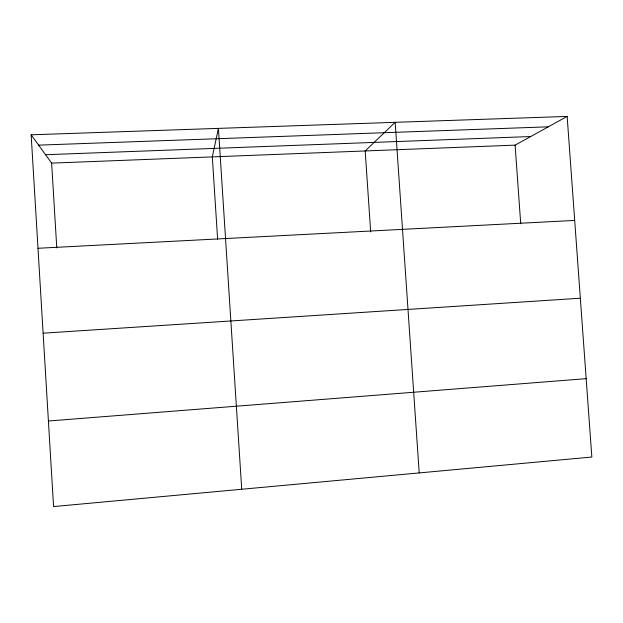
<?xml version="1.0" encoding="UTF-8"?>
<svg xmlns="http://www.w3.org/2000/svg" width="623" height="623" viewBox="0 0 623 623"><rect width="100%" height="100%" fill="white"/><g stroke="black" fill="none" stroke-linecap="round" stroke-linejoin="round"><path stroke-width="0.93" d="M31.15 134.809L51.631 163.125L515.12 145.136L567.148 116.423L591.85 457.025L53.57 506.577L31.15 134.809L567.148 116.423M48.407 421.008L586.165 378.667M43.112 333.188L580.332 298.222M37.995 248.281L574.694 220.425M45.549 154.722L530.695 136.538M38.626 145.143L548.31 126.819M515.12 145.136L520.719 223.743M419.209 472.919L395.161 122.318L365.187 150.961L370.685 231.92M241.724 489.257L218.424 128.385L212.311 156.895L217.614 239.154M51.631 163.125L56.779 247.892"/></g></svg>
